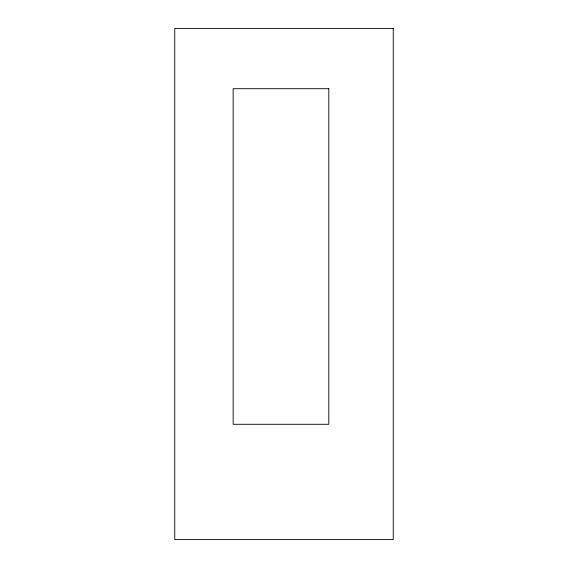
<?xml version="1.0" encoding="UTF-8"?>
<svg xmlns="http://www.w3.org/2000/svg" width="568" height="568" viewBox="0 0 568 568"><rect width="100%" height="100%" fill="white"/><g stroke="black" fill="none" stroke-linecap="round" stroke-linejoin="round"><path stroke-width="0.85" d="M393.248 28.4L174.752 28.4L174.752 539.6L393.248 539.6L393.248 28.4M328.801 88.707L233.157 88.707L233.157 424.282L328.801 424.282L328.801 88.707"/></g></svg>
